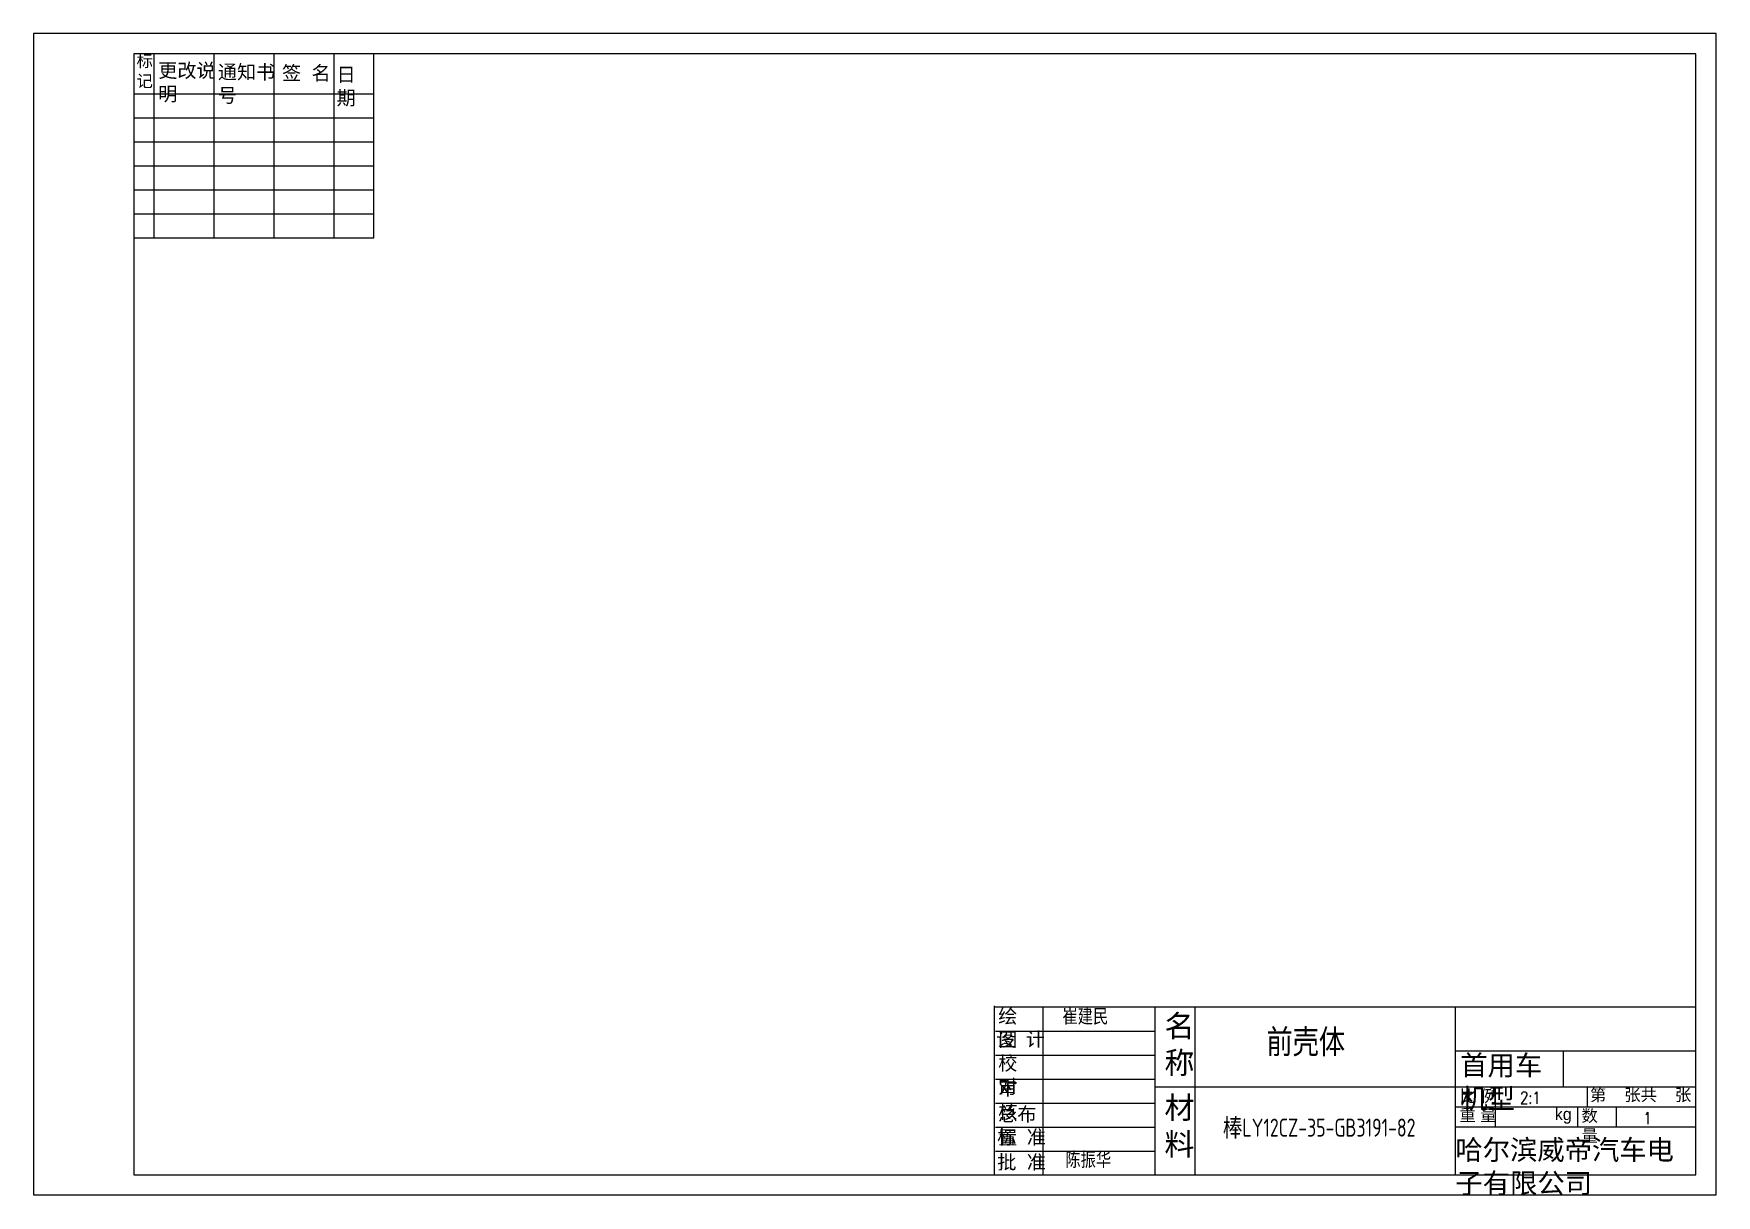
# Paper-space layout '布局1' of a CAD drawing. Extents: x 39 to 460, y 14 to 304.
import ezdxf

# ---------------------------------------------------------------- set-up
doc = ezdxf.new("R2010")
doc.units = 0
doc.header["$LTSCALE"] = 0.707071
doc.layers.get('0').update_dxf_attribs({"linetype": 'CONTINUOUS'})
doc.layers.add('CCX', color=7, linetype='CONTINUOUS')
doc.layers.add('WIN', color=4, linetype='CONTINUOUS')
doc.layers.get('WIN').off()
doc.styles.add('DIMSTYLE1', font='isocp.shx', dxfattribs={"height": 4, "bigfont": '工程汉字.shx'})
doc.styles.get("Standard").update_dxf_attribs({"font": 'txt.shx', "width": 0.8, "height": 2, "bigfont": '工程汉字.shx'})

psp = doc.layouts.new('布局1')

# ---------------------------------------------------------------- linework, layer by layer
at = {"color": 5}
for p, q in [((69.38, 252.88), (69.38, 298.88)), ((84.38, 252.88), (84.38, 298.88)), ((99.38, 252.88), (99.38, 298.88)), ((114.38, 252.88), (114.38, 298.88)), ((64.3, 288.88), (124.3, 288.88)), ((64.3, 282.88), (124.3, 282.88)), ((64.3, 276.88), (124.3, 276.88)), ((64.3, 270.88), (124.3, 270.88)), ((64.3, 264.88), (124.3, 264.88)), ((64.3, 258.88), (124.3, 258.88)), ((329.4, 18.88), (329.4, 60.88)), ((279.49, 54.79), (319.32, 54.79)), ((279.49, 48.79), (319.32, 48.79)), ((394.4, 49.88), (454.4, 49.88)), ((421.4, 40.88), (421.4, 49.88)), ((279.49, 42.79), (319.32, 42.79)), ((404.4, 30.88), (404.4, 40.88)), ((427.4, 35.88), (427.4, 40.88)), ((279.49, 36.79), (319.32, 36.79)), ((394.4, 35.88), (454.4, 35.88)), ((424.92, 35.88), (424.92, 30.88)), ((434.54, 35.88), (434.54, 30.88)), ((279.49, 30.79), (319.32, 30.79)), ((394.4, 30.88), (454.4, 30.88)), ((279.49, 24.79), (319.32, 24.79))]:
    psp.add_line(p, q, dxfattribs=at)
psp.add_lwpolyline([(39.3, 13.88), (459.56, 13.88), (459.56, 303.88), (39.3, 303.88)], close=True, dxfattribs=at)
at = {"color": 1}
psp.add_lwpolyline([(64.3, 18.88), (454.4, 18.88), (454.4, 298.88), (64.3, 298.88)], close=True, dxfattribs=at)
for points in [[(124.3, 252.88), (124.3, 298.88)], [(64.3, 252.88), (124.3, 252.88)], [(279.17, 61.1), (279.17, 18.88)], [(279.4, 60.88), (454.4, 60.88)], [(319.4, 18.88), (319.4, 60.88)], [(394.4, 18.88), (394.4, 60.88)], [(319.4, 40.88), (454.4, 40.88)]]:
    psp.add_lwpolyline(points, dxfattribs=at)
at = {"const_width": 0.3}
psp.add_lwpolyline([(459.37, 110.19), (459.37, 110.19), (459.37, 110.19), (459.37, 110.19)], close=True, dxfattribs=at)
at = {"color": 5}
psp.add_lwpolyline([(291.4, 18.88), (291.4, 60.88)], dxfattribs=at)

# ---------------------------------------------------------------- texts
at = {"attachment_point": 1, "style": 'DIMSTYLE1'}
for s, insert, char_height, width in [('\\fﾷￂￋￎ_GB2312|b0|i0|c134|p49;标记', (64.99, 298.57), 3, 4.7951), ('\\fﾷￂￋￎ_GB2312|b0|i0|c134|p49;更改说明', (70.42, 296.43), 3.5, 15.0164), ('\\fﾷￂￋￎ_GB2312|b0|i0|c134|p49;通知书号', (85.31, 296.05), 3.5, 14.6378), ('\\fﾷￂￋￎ_GB2312|b0|i0|c134|p49;签  名', (101.33, 295.8), 3.5, 14.8902), ('\\fﾷￂￋￎ_GB2312|b0|i0|c134|p49;日期', (114.96, 295.42), 3.5, 8.8332), ('\\fﾷￂￋￎ_GB2312|b0|i0|c134|p49;绘  图', (280.21, 60.27), 3.5, 10.7967), ('\\fﾷￂￋￎ_GB2312|b0|i0|c134|p49;名称', (321.72, 58.83), 5.5, 6.718), ('\\fﾷￂￋￎ_GB2312|b0|i0|c134|p49;设  计', (279.73, 54.52), 3.5, 11.9964), ('\\fﾷￂￋￎ_GB2312|b0|i0|c134|p49;校  对', (280.21, 48.53), 3.5, 11.2766), ('\\fﾷￂￋￎ_GB2312|b0|i0|c134|p49;首用车机型', (395.61, 48.77), 5, 23.9927), ('\\fﾷￂￋￎ_GB2312|b0|i0|c134|p49;审  核', (280.21, 42.29), 3.5, 11.0367), ('\\fﾷￂￋￎ_GB2312|b0|i0|c134|p49;材料', (321.72, 38.46), 5.5, 5.7583), ('\\fﾷￂￋￎ_GB2312|b0|i0|c134|p49;比 例', (395.42, 40.1), 3, 9.159), ('\\fﾷￂￋￎ_GB2312|b0|i0|c134|p49;第    张共    张', (428, 40.38), 3, 25.4323), ('\\fﾷￂￋￎ_GB2312|b0|i0|c134|p49;总布置', (280.21, 35.82), 3.5, 11.2766), ('\\fﾷￂￋￎ_GB2312|b0|i0|c134|p49;重 量', (395.37, 35.34), 3, 9.1172), ('\\fSystem|b0|i0|c0|p33;kg', (419.21, 35.58), 3, 3.8388), ('\\fﾷￂￋￎ_GB2312|b0|i0|c134|p49;标  准', (279.97, 30.07), 3.5, 11.9964), ('\\fﾷￂￋￎ_GB2312|b0|i0|c134|p49;哈尔滨威帝汽车电子有限公司', (394.4, 27.67), 5, 60.9582), ('\\fﾷￂￋￎ_GB2312|b0|i0|c134|p49;批  准', (279.97, 23.84), 3.5, 11.5165)]:
    psp.add_mtext(s, dxfattribs=dict(at, insert=insert, char_height=char_height, width=width))
at = {"color": 5, "insert": (425.86, 35.18), "char_height": 3, "width": 8.452, "attachment_point": 1, "style": 'DIMSTYLE1'}
psp.add_mtext('\\fﾷￂￋￎ_GB2312|b0|i0|c134|p49;\\C256;数 量', dxfattribs=at)
at = {"layer": 'CCX', "char_height": 3.5, "attachment_point": 1}
for s, insert in [('\\fISOCP|b0|i0|c134|p2;崔建民', (296.24, 60.27)), ('\\fISOCP|b0|i0|c134|p2;陈振华', (296.96, 24.48))]:
    psp.add_mtext(s, dxfattribs=dict(at, insert=insert))
at = {"layer": 'CCX', "attachment_point": 1}
for s, insert, char_height, width in [('\\fﾷￂￋￎ_GB2312|b0|i0|c134|p49;前壳体', (347.2, 55.18), 6, 56.4836), ('\\Ftxt.shx;2:1', (410.55, 39.67), 3, 4.8342), ('\\Ftxt.shx;1', (441.34, 34.59), 3, 2.2899), ('\\fￋￎￌ￥|b0|i0|c134|p2;棒\\Fisocp.shx;LY12CZ-35-GB3191-82', (336.29, 32.95), 4.5, 58.0798)]:
    psp.add_mtext(s, dxfattribs=dict(at, insert=insert, char_height=char_height, width=width))

# ---------------------------------------------------------------- viewports
at = {"layer": 'WIN'}
psp.add_viewport(center=(268.31, 173.63), size=(350.46, 220.2823), view_center_point=(93.344, 64.546), view_height=110.14117, dxfattribs=at)

doc.saveas('drawing.dxf')
